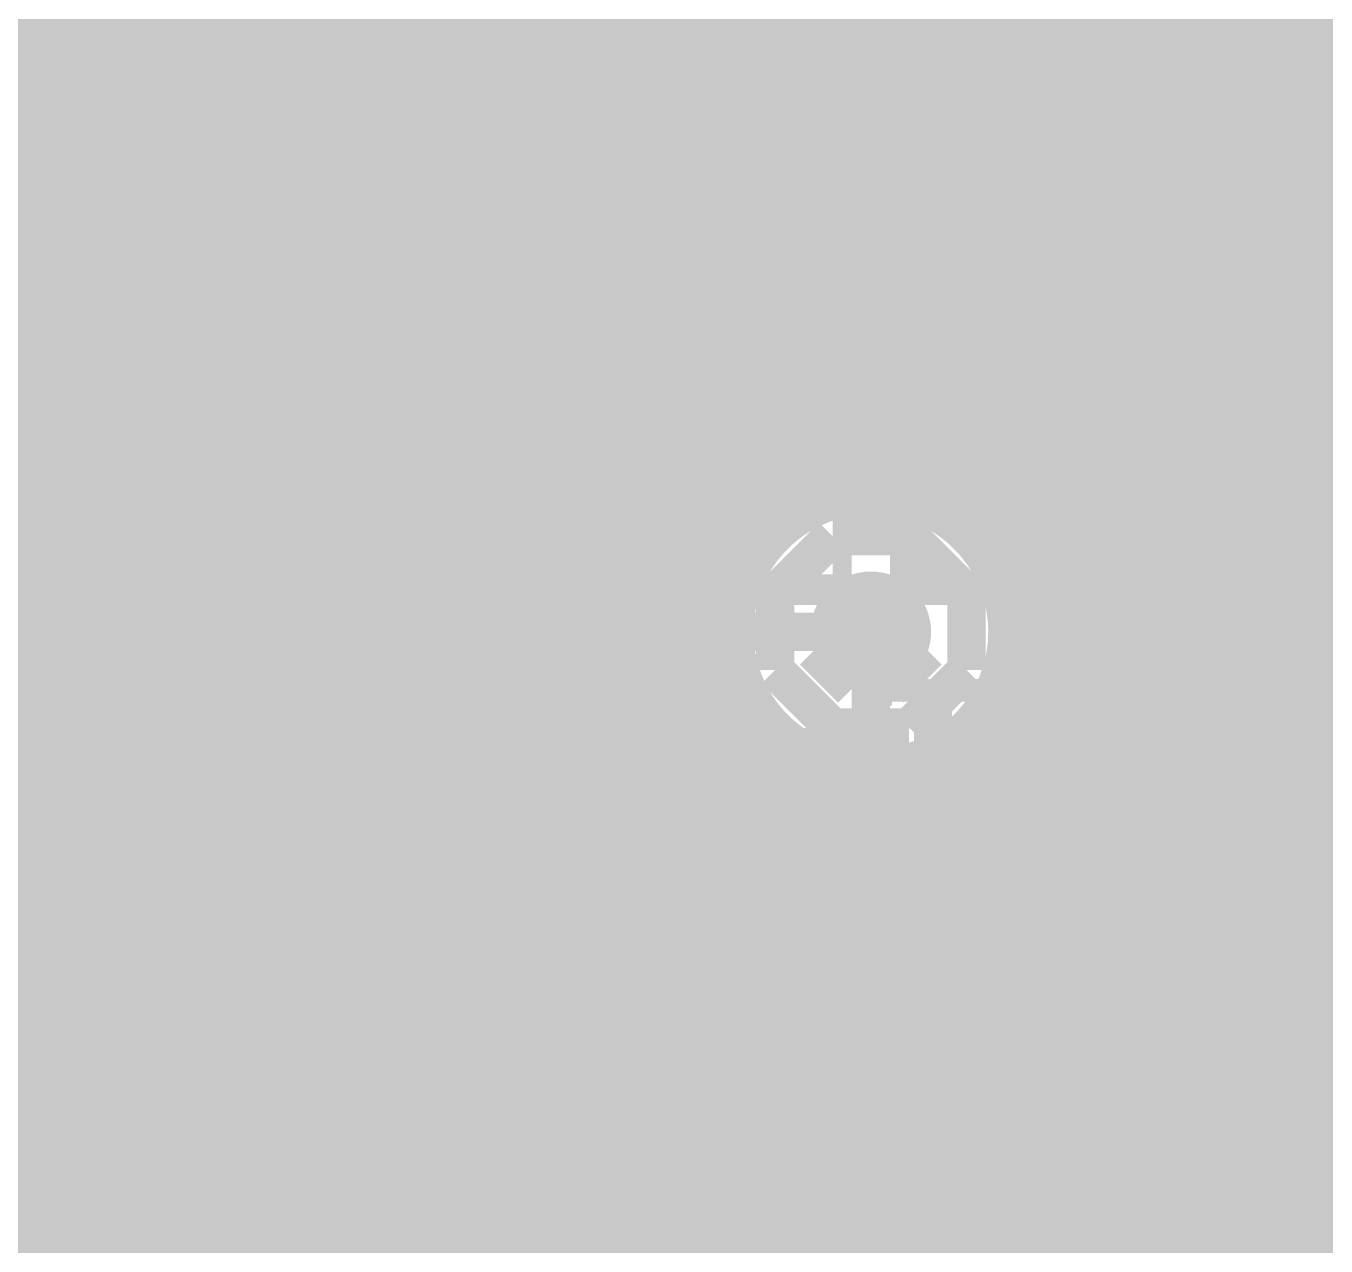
# Model space of a CAD drawing. Extents: x -5 to 157, y -120 to 103.
# Drawn here: x 12.68 to 21.31, y 20.94 to 29.04 of the extents above; entities that cross this region are included whole.
import ezdxf

# ---------------------------------------------------------------- set-up
doc = ezdxf.new("R2010")
doc.units = 0
doc.header["$MEASUREMENT"] = 0
doc.layers.get('0').update_dxf_attribs({"linetype": 'CONTINUOUS'})
for name, color, linetype in [('22-304-2_BOT', 7, 'CONTINUOUS'), ('22-304-2_DRD', 7, 'CONTINUOUS'), ('22-304-2_DRL', 2, 'CONTINUOUS'), ('22-304-2_IN1', 4, 'CONTINUOUS'), ('22-304-2_IN2', 3, 'CONTINUOUS'), ('22-304-2_SMB', 5, 'CONTINUOUS'), ('22-304-2_SMT', 10, 'CONTINUOUS'), ('22-304-2_SPB', 14, 'CONTINUOUS'), ('22-304-2_SSB', 12, 'CONTINUOUS'), ('22-304-2_TOP', 13, 'CONTINUOUS'), ('THRUHOLE_TAP', 7, 'CONTINUOUS')]:
    doc.layers.add(name, color=color, linetype=linetype)

# ---------------------------------------------------------------- blocks, each defined once
blk = doc.blocks.new('ROUND_39')
at = {"const_width": 0.40005}
blk.add_lwpolyline([(-0.200024, 0, 1), (0.200024, 0, 1)], format="xyb", close=True, dxfattribs=at)
blk = doc.blocks.new('RECTANGLE_45')
blk.add_solid([(0.51308, 0.63627), (0.51308, -0.63627), (-0.51308, 0.63627), (-0.51308, -0.63627)])
blk = doc.blocks.new('RECTANGLE_47')
blk.add_solid([(0.4064, 0.4826), (0.4064, -0.4826), (-0.4064, 0.4826), (-0.4064, -0.4826)])
blk = doc.blocks.new('RECTANGLE_51')
blk.add_solid([(0.635, 0.508), (0.635, -0.508), (-0.635, 0.508), (-0.635, -0.508)])
blk = doc.blocks.new('RECTANGLE_52')
blk.add_solid([(0.40005, 0.25019), (0.40005, -0.25019), (-0.40005, 0.25019), (-0.40005, -0.25019)])
blk = doc.blocks.new('ROUND_88')
at = {"const_width": 0.10033}
blk.add_lwpolyline([(-0.050164, 0, 1), (0.050164, 0, 1)], format="xyb", close=True, dxfattribs=at)
blk = doc.blocks.new('ROUND_42')
at = {"const_width": 0.40005}
blk.add_lwpolyline([(-0.200024, 0, 1), (0.200024, 0, 1)], format="xyb", close=True, dxfattribs=at)
blk = doc.blocks.new('ROUND_80')
at = {"const_width": 0.10033}
blk.add_lwpolyline([(-0.050164, 0, 1), (0.050164, 0, 1)], format="xyb", close=True, dxfattribs=at)

msp = doc.modelspace()

# ---------------------------------------------------------------- linework, layer by layer
at = {"layer": '22-304-2_BOT'}
for points, const_width in [([(14.5288, 26.035), (14.478, 26.0858), (14.478, 32.385), (2.54, 32.385)], 0.635), ([(15.3035, 31.5595), (15.3035, 27.0256)], 0.254), ([(15.3416, 31.5595), (15.3416, 27.0256)], 0.254), ([(15.5702, 31.5595), (15.5702, 27.0256)], 0.254), ([(15.7988, 31.5595), (15.7988, 27.0256)], 0.254), ([(16.0274, 31.5595), (16.0274, 27.0256)], 0.254), ([(16.256, 31.5595), (16.256, 27.0256)], 0.254), ([(16.4846, 31.5595), (16.4846, 27.0256)], 0.254), ([(16.7132, 31.5595), (16.7132, 27.0256)], 0.254), ([(16.9418, 31.5595), (16.9418, 26.67)], 0.254), ([(17.1704, 31.5595), (17.1704, 26.67)], 0.254), ([(19.685, 30.59176), (19.685, 27.305)], 0.254), ([(19.9136, 30.46476), (19.9136, 28.321)], 0.254), ([(20.1422, 30.4165), (20.1422, 28.321)], 0.254), ([(20.3708, 30.4165), (20.3708, 28.321)], 0.254), ([(20.5994, 30.4165), (20.5994, 28.321)], 0.254), ([(20.828, 30.4165), (20.828, 28.321)], 0.254), ([(21.0566, 30.4165), (21.0566, 28.321)], 0.254), ([(21.2852, 30.4165), (21.2852, 28.321)], 0.254), ([(18.542, 29.464), (18.542, 28.321)], 0.254), ([(18.542, 28.321), (18.542, 29.464)], 0.254), ([(17.399, 29.337), (17.399, 27.305)], 0.254), ([(18.542, 29.2735), (18.542, 28.321)], 0.381), ([(19.685, 29.337), (19.685, 28.321)], 0.254), ([(17.399, 28.956), (15.3035, 28.956)], 0.254), ([(32.131, 28.956), (19.685, 28.956)], 0.254), ([(17.399, 28.7274), (15.3035, 28.7274)], 0.254), ([(32.131, 28.7274), (19.685, 28.7274)], 0.254), ([(17.399, 28.4988), (15.3035, 28.4988)], 0.254), ([(32.131, 28.4988), (19.685, 28.4988)], 0.254), ([(17.4625, 28.321), (18.542, 28.321)], 0.381), ([(21.971, 28.321), (19.685, 28.321)], 0.254), ([(17.399, 28.2702), (15.3035, 28.2702)], 0.254), ([(17.399, 28.0416), (15.3035, 28.0416)], 0.254), ([(17.399, 27.813), (15.3035, 27.813)], 0.254), ([(17.399, 27.5844), (15.3035, 27.5844)], 0.254), ([(17.399, 27.3558), (15.3035, 27.3558)], 0.254), ([(19.685, 27.305), (17.399, 27.305)], 0.254), ([(17.399, 27.305), (17.399, 26.67)], 0.254), ([(19.685, 27.305), (19.685, 26.289)], 0.254), ([(20.05076, 24.13), (20.05076, 25.38476), (20.828, 26.162), (20.828, 27.305)], 0.254), ([(17.399, 27.1272), (15.3035, 27.1272)], 0.254), ([(15.4432, 27.0256), (15.3035, 27.0256)], 0.254), ([(16.8656, 27.0256), (15.4432, 27.0256)], 0.254), ([(16.8656, 27.0256), (16.8656, 26.67)], 0.254), ([(17.399, 26.8986), (16.8656, 26.8986)], 0.254), ([(17.399, 26.67), (16.8656, 26.67)], 0.254), ([(17.399, 26.67), (16.8656, 26.67)], 0.254), ([(17.399, 26.67), (16.8656, 26.67)], 0.254), ([(14.5288, 20.32), (12.954, 20.32), (11.938, 21.336), (11.938, 24.765), (13.335, 26.162), (14.4018, 26.162), (14.478, 26.0858), (14.5288, 26.035)], 0.635), ([(18.542, 26.289), (18.288, 26.035), (15.9512, 26.035)], 0.254), ([(18.542, 26.289), (18.542, 25.273), (18.288, 25.019)], 0.254), ([(18.542, 26.289), (18.542, 25.273), (18.288, 25.019)], 0.254), ([(20.05584, 26.289), (19.685, 25.91562)], 0.254), ([(20.05584, 26.289), (19.685, 26.289)], 0.254), ([(19.685, 26.289), (19.685, 25.91562)], 0.254), ([(19.97964, 26.2128), (19.685, 26.2128)], 0.254), ([(19.9136, 26.289), (19.9136, 26.14422)], 0.254), ([(18.415, 26.035), (18.288, 26.035), (15.9512, 26.035)], 0.254), ([(19.75104, 25.9842), (19.685, 25.9842)], 0.254), ([(30.95244, 25.9842), (21.4376, 25.9842)], 0.254), ([(21.27758, 25.71242), (20.68576, 25.1206)], 0.254), ([(21.2852, 25.72004), (21.2852, 24.765)], 0.254), ([(30.95244, 25.7556), (21.31568, 25.7556)], 0.254), ([(30.95244, 25.527), (21.08962, 25.527)], 0.254), ([(21.0566, 25.49144), (21.0566, 24.765)], 0.254), ([(20.828, 25.26284), (20.828, 24.88692)], 0.254), ([(30.95244, 25.2984), (20.86102, 25.2984)], 0.254), ([(20.68576, 25.1206), (20.68576, 24.88692)], 0.254), ([(23.1394, 25.0698), (20.68576, 25.0698)], 0.254), ([(13.20292, 24.86152), (12.7635, 24.4221)], 0.254), ([(13.20292, 24.86152), (13.20292, 22.98446)], 0.254), ([(20.95754, 24.88692), (20.68576, 24.88692)], 0.254), ([(20.95754, 24.88692), (20.95754, 24.765)], 0.254), ([(23.1394, 24.8412), (20.95754, 24.8412)], 0.254), ([(23.1394, 24.765), (20.95754, 24.765)], 0.254), ([(13.0556, 24.7142), (13.0556, 21.38426)], 0.254), ([(13.20292, 24.6126), (12.95146, 24.6126)], 0.254), ([(12.827, 24.4856), (12.827, 21.61286)], 0.254), ([(12.7635, 24.4221), (12.7635, 21.67636)], 0.254), ([(13.20292, 24.384), (12.7635, 24.384)], 0.254), ([(13.20292, 24.1554), (12.7635, 24.1554)], 0.254), ([(13.26642, 24.13), (14.224, 24.13)], 0.381), ([(13.081, 24.13), (14.224, 24.13)], 0.254), ([(13.081, 24.13), (14.224, 24.13)], 0.254), ([(16.256, 24.13), (15.9512, 23.8252), (15.9512, 22.225)], 0.254), ([(18.04924, 24.13), (16.256, 24.13)], 0.254), ([(18.04924, 24.13), (18.04924, 22.225)], 0.254), ([(24.0538, 24.13), (20.05076, 24.13)], 0.254), ([(13.20292, 23.9268), (12.7635, 23.9268)], 0.254), ([(13.20292, 23.6982), (12.7635, 23.6982)], 0.254), ([(13.20292, 23.4696), (12.7635, 23.4696)], 0.254), ([(13.20292, 23.241), (12.7635, 23.241)], 0.254), ([(13.20292, 23.0124), (12.7635, 23.0124)], 0.254), ([(13.6144, 22.98446), (13.20292, 22.98446)], 0.254), ([(13.2842, 22.98446), (13.2842, 21.15566)], 0.254), ([(13.5128, 22.98446), (13.5128, 21.1455)], 0.254), ([(13.6144, 22.98446), (13.6144, 21.3106)], 0.254), ([(13.6144, 22.7838), (12.7635, 22.7838)], 0.254), ([(13.6144, 22.5552), (12.7635, 22.5552)], 0.254), ([(13.6144, 22.3266), (12.7635, 22.3266)], 0.254), ([(13.6779, 22.225), (14.5288, 22.225)], 0.381), ([(13.081, 22.225), (14.5288, 22.225)], 0.254), ([(14.5288, 22.225), (13.081, 22.225)], 0.254), ([(18.04924, 22.225), (18.923, 22.225), (19.558, 21.59), (22.733, 21.59), (24.23922, 20.08378), (24.25446, 20.08378)], 0.254), ([(24.0538, 22.225), (20.05076, 22.225)], 0.254), ([(13.6144, 22.098), (12.7635, 22.098)], 0.254), ([(13.6144, 21.8694), (12.7635, 21.8694)], 0.254), ([(12.7635, 21.67636), (13.29436, 21.1455)], 0.254), ([(13.6144, 21.6408), (12.79906, 21.6408)], 0.254), ([(13.6144, 21.4122), (13.02766, 21.4122)], 0.254), ([(13.6144, 21.3106), (13.6144, 21.2344)], 0.254), ([(13.6144, 21.2344), (13.6144, 21.1455)], 0.254), ([(19.7612, 20.32), (19.7612, 20.3708), (18.923, 21.209), (16.637, 21.209), (15.9512, 20.5232), (15.9512, 20.32)], 0.254), ([(13.6144, 21.1836), (13.25626, 21.1836)], 0.254), ([(13.6144, 21.1455), (13.29436, 21.1455)], 0.254)]:
    msp.add_lwpolyline(points, dxfattribs=dict(at, const_width=const_width))
at = {"layer": '22-304-2_BOT', "const_width": 0.254}
msp.add_lwpolyline([(21.27758, 25.71242, 0.1989124), (21.4638, 26.162)], format="xyb", dxfattribs=at)
msp.add_lwpolyline([(21.27758, 25.71242, 0.1989124), (21.4638, 26.162)], format="xyb", dxfattribs=at)
at = {"layer": '22-304-2_DRD', "const_width": 0.254}
for points in [[(18.415, 29.083), (18.161, 29.337)], [(18.415, 29.083), (18.161, 29.337)], [(18.923, 29.337), (18.669, 29.083)], [(18.923, 29.337), (18.669, 29.083)], [(17.907, 29.21), (18.288, 28.829)], [(17.907, 29.21), (18.288, 28.829)], [(18.796, 28.829), (19.177, 29.21)], [(18.796, 28.829), (19.177, 29.21)], [(18.669, 29.083), (18.415, 29.083)], [(18.669, 29.083), (18.415, 29.083)], [(18.288, 28.829), (18.796, 28.829)], [(18.288, 28.829), (18.796, 28.829)], [(18.034, 25.654), (17.653, 25.273)], [(18.034, 25.654), (17.653, 25.273)], [(18.542, 25.654), (18.034, 25.654)], [(18.542, 25.654), (18.034, 25.654)], [(18.923, 25.273), (18.542, 25.654)], [(18.923, 25.273), (18.542, 25.654)], [(18.034, 25.4), (18.034, 25.273)], [(18.161, 25.4), (18.034, 25.4)], [(18.034, 25.4), (18.034, 25.273)], [(18.161, 25.4), (18.034, 25.4)], [(18.161, 25.273), (18.161, 25.4)], [(18.161, 25.273), (18.161, 25.4)], [(18.415, 25.4), (18.415, 25.273)], [(18.542, 25.4), (18.415, 25.4)], [(18.415, 25.4), (18.415, 25.273)], [(18.542, 25.4), (18.415, 25.4)], [(18.542, 25.273), (18.542, 25.4)], [(18.542, 25.273), (18.542, 25.4)], [(17.653, 25.273), (17.653, 24.765)], [(17.653, 25.273), (17.653, 24.765)], [(18.034, 25.273), (18.161, 25.273)], [(18.034, 25.273), (18.161, 25.273)], [(18.415, 25.273), (18.542, 25.273)], [(18.415, 25.273), (18.542, 25.273)], [(18.923, 24.765), (18.923, 25.273)], [(18.923, 24.765), (18.923, 25.273)], [(18.161, 24.638), (17.907, 24.892)], [(18.161, 24.638), (17.907, 24.892)], [(18.669, 24.892), (18.415, 24.638)], [(18.669, 24.892), (18.415, 24.638)], [(12.827, 24.765), (12.446, 24.384)], [(12.827, 24.765), (12.446, 24.384)], [(13.335, 24.765), (12.827, 24.765)], [(13.335, 24.765), (12.827, 24.765)], [(13.716, 24.384), (13.335, 24.765)], [(13.716, 24.384), (13.335, 24.765)], [(17.653, 24.765), (18.034, 24.384)], [(17.653, 24.765), (18.034, 24.384)], [(18.542, 24.384), (18.923, 24.765)], [(18.542, 24.384), (18.923, 24.765)], [(18.415, 24.638), (18.161, 24.638)], [(18.415, 24.638), (18.161, 24.638)], [(12.827, 24.511), (12.827, 24.384)], [(12.954, 24.511), (12.827, 24.511)], [(12.827, 24.511), (12.827, 24.384)], [(12.954, 24.511), (12.827, 24.511)], [(12.954, 24.384), (12.954, 24.511)], [(12.954, 24.384), (12.954, 24.511)], [(13.208, 24.511), (13.208, 24.384)], [(13.335, 24.511), (13.208, 24.511)], [(13.208, 24.511), (13.208, 24.384)], [(13.335, 24.511), (13.208, 24.511)], [(13.335, 24.384), (13.335, 24.511)], [(13.335, 24.384), (13.335, 24.511)], [(12.827, 24.384), (12.954, 24.384)], [(12.827, 24.384), (12.954, 24.384)], [(13.208, 24.384), (13.335, 24.384)], [(13.208, 24.384), (13.335, 24.384)], [(13.716, 23.876), (13.716, 24.384)], [(13.716, 23.876), (13.716, 24.384)], [(18.034, 24.384), (18.542, 24.384)], [(18.034, 24.384), (18.542, 24.384)], [(12.954, 23.749), (12.7, 24.003)], [(12.954, 23.749), (12.7, 24.003)], [(13.462, 24.003), (13.208, 23.749)], [(13.462, 24.003), (13.208, 23.749)], [(12.446, 23.876), (12.827, 23.495)], [(12.446, 23.876), (12.827, 23.495)], [(13.335, 23.495), (13.716, 23.876)], [(13.335, 23.495), (13.716, 23.876)], [(13.208, 23.749), (12.954, 23.749)], [(13.208, 23.749), (12.954, 23.749)], [(12.827, 23.495), (13.335, 23.495)], [(12.827, 23.495), (13.335, 23.495)], [(12.827, 22.86), (12.446, 22.479)], [(12.827, 22.86), (12.446, 22.479)], [(13.335, 22.86), (12.827, 22.86)], [(13.335, 22.86), (12.827, 22.86)], [(13.716, 22.479), (13.335, 22.86)], [(13.716, 22.479), (13.335, 22.86)], [(12.827, 22.606), (12.827, 22.479)], [(12.954, 22.606), (12.827, 22.606)], [(12.827, 22.606), (12.827, 22.479)], [(12.954, 22.606), (12.827, 22.606)], [(12.954, 22.479), (12.954, 22.606)], [(12.954, 22.479), (12.954, 22.606)], [(13.208, 22.606), (13.208, 22.479)], [(13.335, 22.606), (13.208, 22.606)], [(13.208, 22.606), (13.208, 22.479)], [(13.335, 22.606), (13.208, 22.606)], [(13.335, 22.479), (13.335, 22.606)], [(13.335, 22.479), (13.335, 22.606)], [(12.827, 22.479), (12.954, 22.479)], [(12.827, 22.479), (12.954, 22.479)], [(13.208, 22.479), (13.335, 22.479)], [(13.208, 22.479), (13.335, 22.479)], [(13.716, 21.971), (13.716, 22.479)], [(13.716, 21.971), (13.716, 22.479)], [(12.954, 21.844), (12.7, 22.098)], [(12.954, 21.844), (12.7, 22.098)], [(13.462, 22.098), (13.208, 21.844)], [(13.462, 22.098), (13.208, 21.844)], [(12.446, 21.971), (12.827, 21.59)], [(12.446, 21.971), (12.827, 21.59)], [(13.335, 21.59), (13.716, 21.971)], [(13.335, 21.59), (13.716, 21.971)], [(13.208, 21.844), (12.954, 21.844)], [(13.208, 21.844), (12.954, 21.844)], [(12.827, 21.59), (13.335, 21.59)], [(12.827, 21.59), (13.335, 21.59)]]:
    msp.add_lwpolyline(points, dxfattribs=at)
at = {"layer": '22-304-2_IN1', "const_width": 0.254}
for points in [[(12.7254, 60.198), (12.7254, 24.96566)], [(12.954, 60.198), (12.954, 25.02916)], [(15.0114, 60.198), (15.0114, 15.66926)], [(15.24, 60.198), (15.24, 15.5067)], [(15.4686, 60.198), (15.4686, 15.1384)], [(15.6972, 53.69814), (15.6972, 12.22756)], [(15.9258, 53.40604), (15.9258, 12.31392)], [(16.1544, 53.26634), (16.1544, 12.33678)], [(16.383, 53.20284), (16.383, 18.59788)], [(16.6116, 40.09136), (16.6116, 19.77898)], [(16.8402, 39.47668), (16.8402, 20.1041)], [(17.0688, 39.07282), (17.0688, 20.25396)], [(17.2974, 38.76294), (17.2974, 20.32508)], [(17.526, 38.51148), (17.526, 25.51176)], [(20.955, 37.62502), (20.955, 17.40916)], [(19.5834, 37.5158), (19.5834, 11.557)], [(20.4978, 37.52596), (20.4978, 17.35582)], [(20.7264, 37.5666), (20.7264, 17.4117)], [(19.812, 37.49548), (19.812, 11.557)], [(20.0406, 37.49294), (20.0406, 16.96212)], [(20.2692, 37.5031), (20.2692, 17.22374)], [(13.1826, 34.59988), (13.1826, 25.0317)], [(14.7828, 34.64814), (14.7828, 15.748)], [(13.4112, 34.33572), (13.4112, 24.97582)], [(14.5542, 34.35604), (14.5542, 15.76578)], [(13.6398, 34.20618), (13.6398, 24.84374)], [(13.8684, 34.1503), (13.8684, 24.58212)], [(14.097, 34.15284), (14.097, 18.59788)], [(14.3256, 34.21634), (14.3256, 15.7226)], [(21.1455, 32.00654), (21.1455, 28.829)], [(17.71904, 29.083), (3.84048, 29.083)], [(19.3548, 29.06014), (19.3548, 11.557)], [(21.1455, 29.083), (19.36496, 29.083)], [(17.7546, 29.01188), (17.7546, 25.75306)], [(17.8689, 28.8544), (3.67538, 28.8544)], [(21.1455, 28.8544), (19.2151, 28.8544)], [(17.9832, 28.74772), (17.9832, 25.87244)], [(19.1262, 28.76804), (19.1262, 25.36698)], [(18.19402, 28.6258), (3.42646, 28.6258)], [(21.1709, 28.6258), (18.88998, 28.6258)], [(18.8976, 28.62834), (18.8976, 25.6921)], [(18.2118, 28.61818), (18.2118, 25.92324)], [(18.4404, 28.5623), (18.4404, 25.91308)], [(18.669, 28.56484), (18.669, 25.84196)], [(21.1836, 28.58008), (21.1836, 19.88312)], [(21.26742, 28.3972), (3.57886, 28.3972)], [(21.39442, 28.23718), (24.30018, 25.33142)], [(21.39442, 28.23718), (24.30018, 25.33142)], [(21.4122, 28.2194), (21.4122, 20.14474)], [(21.463, 28.1686), (3.77444, 28.1686)], [(21.6916, 27.94), (3.90652, 27.94)], [(21.9202, 27.7114), (3.99288, 27.7114)], [(22.1488, 27.4828), (4.03606, 27.4828)], [(22.3774, 27.2542), (6.91388, 27.2542)], [(22.606, 27.0256), (7.11708, 27.0256)], [(22.8346, 26.797), (7.22122, 26.797)], [(23.0632, 26.5684), (7.25678, 26.5684)], [(23.2918, 26.3398), (7.23392, 26.3398)], [(23.5204, 26.1112), (7.14756, 26.1112)], [(18.0086, 25.8826), (6.9723, 25.8826)], [(23.749, 25.8826), (18.5674, 25.8826)], [(17.6403, 25.654), (6.53288, 25.654)], [(23.9776, 25.654), (18.9357, 25.654)], [(17.4752, 25.4254), (-4.191, 25.4254)], [(24.2062, 25.4254), (19.09826, 25.4254)], [(17.39646, 25.1968), (-2.07264, 25.1968)], [(24.4729, 25.1968), (19.177, 25.1968)], [(12.73302, 24.9682), (6.78688, 24.9682)], [(17.38122, 24.9682), (13.42898, 24.9682)], [(25.7175, 24.9682), (19.19478, 24.9682)], [(17.4244, 24.7396), (13.7541, 24.7396)], [(25.7175, 24.7396), (19.1516, 24.7396)], [(19.1262, 24.67102), (19.1262, 15.20698)], [(17.53616, 24.511), (13.90396, 24.511)], [(17.526, 24.52624), (17.526, 20.33524)], [(25.7175, 24.511), (19.03984, 24.511)], [(18.8976, 24.3459), (18.8976, 15.5321)], [(17.75714, 24.2824), (13.97508, 24.2824)], [(17.7546, 24.28494), (17.7546, 20.28444)], [(25.64892, 24.2824), (18.81886, 24.2824)], [(17.9832, 24.16302), (17.9832, 20.16506)], [(18.669, 24.19604), (18.669, 15.68196)], [(25.63876, 24.0538), (13.98524, 24.0538)], [(18.2118, 24.11476), (18.2118, 19.92376)], [(18.4404, 24.12492), (18.4404, 15.75308)], [(25.68702, 23.8252), (13.93444, 23.8252)], [(13.8684, 23.67788), (13.8684, 22.67712)], [(25.80894, 23.5966), (13.81506, 23.5966)], [(12.58824, 23.368), (10.98296, 23.368)], [(26.05024, 23.368), (13.57376, 23.368)], [(13.6398, 23.41372), (13.6398, 22.93874)], [(12.7254, 23.29434), (12.7254, 23.06066)], [(13.4112, 23.28418), (13.4112, 23.07082)], [(12.954, 23.23084), (12.954, 23.12416)], [(13.1826, 23.2283), (13.1826, 23.1267)], [(38.9255, 23.1394), (11.05408, 23.1394)], [(31.79064, 22.9108), (13.67536, 22.9108)], [(31.60014, 22.6822), (13.86586, 22.6822)], [(31.50616, 22.4536), (13.95984, 22.4536)], [(31.47822, 22.225), (13.98778, 22.225)], [(31.50616, 21.9964), (13.95984, 21.9964)], [(29.94914, 21.7678), (13.86586, 21.7678)], [(13.8684, 21.77288), (13.8684, 19.0373)], [(13.6398, 21.50872), (13.6398, 19.21256)], [(29.65958, 21.5392), (13.67536, 21.5392)], [(12.7254, 21.38934), (12.7254, 19.18208)], [(13.4112, 21.37918), (13.4112, 19.29892)], [(22.3266, 21.3106), (11.2014, 21.3106)], [(12.954, 21.32584), (12.954, 19.28622)], [(13.1826, 21.3233), (13.1826, 19.32178)], [(21.9583, 21.082), (11.5697, 21.082)], [(21.7932, 20.8534), (11.73226, 20.8534)]]:
    msp.add_lwpolyline(points, dxfattribs=at)
for points in [[(17.63522, 29.464, 0.4142136), (18.542, 28.55722)], [(17.63522, 29.464, 0.4142136), (18.542, 28.55722)], [(18.542, 28.55722, 0.4142136), (19.44878, 29.464)], [(18.542, 28.55722, 0.4142136), (19.44878, 29.464)], [(21.1455, 28.829, 0.1989124), (21.38728, 28.24528)], [(18.288, 25.92578, 0.4142136), (17.38122, 25.019)], [(19.19478, 25.019, 0.4142136), (18.288, 25.92578)], [(13.081, 25.03678, 0.4142136), (12.17422, 24.13)], [(13.98778, 24.13, 0.4142136), (13.081, 25.03678)], [(17.38122, 25.019, 0.4142136), (18.288, 24.11222)], [(18.288, 24.11222, 0.4142136), (19.19478, 25.019)], [(12.17422, 24.13, 0.4142136), (13.081, 23.22322)], [(13.081, 23.22322, 0.4142136), (13.98778, 24.13)], [(13.081, 23.13178, 0.4142136), (12.17422, 22.225)], [(13.081, 23.13178, 0.4142136), (12.17422, 22.225)], [(13.98778, 22.225, 0.4142136), (13.081, 23.13178)], [(13.98778, 22.225, 0.4142136), (13.081, 23.13178)], [(12.17422, 22.225, 0.4142136), (13.081, 21.31822)], [(12.17422, 22.225, 0.4142136), (13.081, 21.31822)], [(13.081, 21.31822, 0.4142136), (13.98778, 22.225)], [(13.081, 21.31822, 0.4142136), (13.98778, 22.225)]]:
    msp.add_lwpolyline(points, format="xyb", dxfattribs=at)
at = {"layer": '22-304-2_IN2', "const_width": 0.254}
for points in [[(20.8915, 34.34842), (15.50416, 28.95854)], [(20.828, 34.28238), (20.828, 17.53616)], [(20.5994, 34.05378), (20.5994, 17.51076)], [(20.3708, 33.82518), (20.3708, 17.42948)], [(20.1422, 33.59658), (20.1422, 17.272)], [(19.9136, 33.36798), (19.9136, 16.97482)], [(19.685, 33.13938), (19.685, 10.71118)], [(19.4564, 32.91078), (19.4564, 10.45972)], [(19.2278, 32.68218), (19.2278, 25.43048)], [(18.9992, 32.45358), (18.9992, 25.75814)], [(18.7706, 32.22498), (18.7706, 25.92324)], [(18.542, 31.99638), (18.542, 26.01214)], [(21.0566, 31.91764), (21.0566, 19.89582)], [(18.3134, 31.76778), (18.3134, 26.04516)], [(21.2852, 31.62046), (21.2852, 20.193)], [(18.0848, 31.53918), (18.0848, 26.02484)], [(17.8562, 31.31058), (17.8562, 25.94864)], [(17.6276, 31.08198), (17.6276, 25.80386)], [(17.399, 30.85338), (17.399, 25.53208)], [(17.1704, 30.62478), (17.1704, -21.09978)], [(16.9418, 30.39618), (16.9418, 12.05484)], [(16.7132, 30.16758), (16.7132, 12.27328)], [(16.4846, 29.93898), (16.4846, 12.39266)], [(16.256, 29.71038), (16.256, 12.44854)], [(16.0274, 29.48178), (16.0274, 12.45108)], [(15.7988, 29.25318), (15.7988, 12.40028)], [(15.5702, 29.02458), (15.5702, 12.29106)], [(43.30446, 28.956), (15.49908, 28.956)], [(15.3416, 28.82138), (15.3416, 12.08786)], [(43.48226, 28.7274), (15.1892, 28.7274)], [(15.113, 28.6893), (15.113, 11.57478)], [(14.605, 28.58262), (6.34238, 28.58262)], [(12.5984, 28.58262), (12.5984, 19.2405)], [(12.827, 28.58262), (12.827, 19.3675)], [(13.0556, 28.58262), (13.0556, 19.42846)], [(13.2842, 28.58262), (13.2842, 19.43862)], [(13.5128, 28.58262), (13.5128, 19.39544)], [(13.7414, 28.58262), (13.7414, 19.2913)], [(13.97, 28.58262), (13.97, 19.1008)], [(14.1986, 28.58262), (14.1986, 18.6817)], [(14.4272, 28.58262), (14.4272, 3.58648)], [(14.6558, 28.58516), (14.6558, 3.91414)], [(14.8844, 28.61564), (14.8844, 4.07924)], [(43.84802, 28.4988), (6.34238, 28.4988)], [(45.7962, 28.2702), (6.34238, 28.2702)], [(45.5676, 28.0416), (6.34238, 28.0416)], [(42.14622, 27.813), (6.34238, 27.813)], [(41.63314, 27.5844), (6.34238, 27.5844)], [(41.42994, 27.3558), (6.97484, 27.3558)], [(41.31818, 27.1272), (7.19328, 27.1272)], [(41.26992, 26.8986), (7.31266, 26.8986)], [(41.27246, 26.67), (7.36854, 26.67)], [(41.32834, 26.4414), (7.37108, 26.4414)], [(41.44772, 26.2128), (7.32028, 26.2128)], [(17.94002, 25.9842), (7.21106, 25.9842)], [(41.66362, 25.9842), (18.63598, 25.9842)], [(17.57426, 25.7556), (7.00786, 25.7556)], [(43.815, 25.7556), (19.00174, 25.7556)], [(17.39646, 25.527), (6.49478, 25.527)], [(43.815, 25.527), (19.17954, 25.527)], [(17.29994, 25.2984), (5.49148, 25.2984)], [(43.815, 25.2984), (19.27606, 25.2984)], [(17.26184, 25.0698), (6.84784, 25.0698)], [(26.13152, 25.0698), (19.31162, 25.0698)], [(17.27708, 24.8412), (7.06628, 24.8412)], [(25.80386, 24.8412), (19.29892, 24.8412)], [(17.34566, 24.6126), (7.18566, 24.6126)], [(19.2278, 24.60752), (19.2278, -13.05052)], [(25.63622, 24.6126), (19.23034, 24.6126)], [(17.399, 24.50592), (17.399, -21.32838)], [(17.48028, 24.384), (7.24154, 24.384)], [(25.54732, 24.384), (19.09318, 24.384)], [(17.6276, 24.23414), (17.6276, -21.55698)], [(18.9992, 24.27986), (18.9992, -13.20546)], [(17.73428, 24.1554), (7.24408, 24.1554)], [(25.51684, 24.1554), (18.84172, 24.1554)], [(17.8562, 24.08682), (17.8562, -21.78558)], [(18.7706, 24.11222), (18.7706, -13.50264)], [(18.0848, 24.01316), (18.0848, -22.01418)], [(18.3134, 23.99284), (18.3134, -22.24278)], [(18.542, 24.02332), (18.542, -22.47138)], [(25.53716, 23.9268), (10.57148, 23.9268)], [(25.61082, 23.6982), (10.89914, 23.6982)], [(25.75814, 23.4696), (11.06424, 23.4696)], [(26.02992, 23.241), (11.15314, 23.241)], [(31.72714, 23.0124), (11.18616, 23.0124)], [(31.52394, 22.7838), (11.16584, 22.7838)], [(31.41218, 22.5552), (11.08964, 22.5552)], [(31.36392, 22.3266), (10.94486, 22.3266)], [(31.36646, 22.098), (10.67308, 22.098)], [(31.42234, 21.8694), (2.06248, 21.8694)], [(31.54172, 21.6408), (1.83388, 21.6408)], [(22.25802, 21.4122), (11.26998, 21.4122)], [(21.89226, 21.1836), (11.63574, 21.1836)], [(21.71446, 20.955), (11.81354, 20.955)]]:
    msp.add_lwpolyline(points, dxfattribs=at)
for points in [[(14.605, 28.58262, 0.1989121), (15.49764, 28.95236)], [(14.605, 28.58262, 0.1989121), (15.49764, 28.95236)], [(18.288, 26.04516, 0.4142136), (17.26184, 25.019)], [(19.31416, 25.019, 0.4142136), (18.288, 26.04516)], [(17.26184, 25.019, 0.4142136), (18.288, 23.99284)], [(18.288, 23.99284, 0.4142136), (19.31416, 25.019)]]:
    msp.add_lwpolyline(points, format="xyb", dxfattribs=at)
at = {"layer": '22-304-2_SMT', "const_width": 0.254}
for points in [[(22.733, 28.448), (19.304, 28.448), (19.304, 21.59)], [(19.4056, 28.448), (19.4056, 21.59)], [(19.6342, 28.448), (19.6342, 21.59)], [(19.8628, 28.448), (19.8628, 21.59)], [(20.0914, 28.448), (20.0914, 21.59)], [(20.32, 28.448), (20.32, 21.59)], [(20.5486, 28.448), (20.5486, 21.59)], [(20.7772, 28.448), (20.7772, 21.59)], [(21.0058, 28.448), (21.0058, 21.59)], [(21.2344, 28.448), (21.2344, 21.59)], [(22.9362, 28.2448), (19.304, 28.2448)], [(23.1648, 28.0162), (19.304, 28.0162)], [(23.3934, 27.7876), (19.304, 27.7876)], [(23.622, 27.559), (19.304, 27.559)], [(23.8506, 27.3304), (19.304, 27.3304)], [(24.0792, 27.1018), (19.304, 27.1018)], [(24.3078, 26.8732), (19.304, 26.8732)], [(24.5364, 26.6446), (19.304, 26.6446)], [(24.765, 26.416), (19.304, 26.416)], [(24.9936, 26.1874), (19.304, 26.1874)], [(25.019, 25.9588), (19.304, 25.9588)], [(25.019, 25.7302), (19.304, 25.7302)], [(25.019, 25.5016), (19.304, 25.5016)], [(25.019, 25.273), (19.304, 25.273)], [(25.019, 25.0444), (19.304, 25.0444)], [(25.019, 24.8158), (19.304, 24.8158)], [(25.019, 24.5872), (19.304, 24.5872)], [(25.019, 24.3586), (19.304, 24.3586)], [(25.019, 24.13), (19.304, 24.13)], [(25.019, 23.9014), (19.304, 23.9014)], [(25.019, 23.6728), (19.304, 23.6728)], [(25.019, 23.4442), (19.304, 23.4442)], [(25.019, 23.2156), (19.304, 23.2156)], [(25.019, 22.987), (19.304, 22.987)], [(25.019, 22.7584), (19.304, 22.7584)], [(30.988, 22.5298), (19.304, 22.5298)], [(30.988, 22.3012), (19.304, 22.3012)], [(30.988, 22.0726), (19.304, 22.0726)], [(30.988, 21.844), (19.304, 21.844)], [(30.988, 21.6154), (19.304, 21.6154)], [(23.876, 21.59), (19.304, 21.59)]]:
    msp.add_lwpolyline(points, dxfattribs=at)
at = {"layer": '22-304-2_SSB', "const_width": 0.1524}
for points in [[(17.399, 25.273), (17.399, 29.337), (21.971, 29.337), (21.971, 27.559), (21.717, 27.305), (21.971, 27.051), (21.971, 25.273), (17.399, 25.273)], [(14.60246, 27.74442), (14.24686, 27.74442), (14.1859, 27.57424), (14.1859, 27.40406), (14.24686, 27.23642), (14.60246, 27.23642), (14.66088, 27.40406), (14.66088, 27.57424), (14.42466, 28.25242)], [(15.49908, 27.40406), (15.44066, 27.23642), (15.08506, 27.23642), (15.0241, 27.40406), (15.0241, 27.74442), (15.14348, 27.91206), (15.49908, 27.91206), (15.49908, 28.25242), (15.0241, 28.25242)], [(16.33728, 27.74442), (15.98168, 27.74442), (15.8623, 27.91206), (15.8623, 28.08224), (15.98168, 28.25242), (16.33728, 28.25242), (16.33728, 27.23642)], [(16.0401, 27.74442), (15.8623, 27.23642)], [(13.7795, 26.8605), (16.7005, 26.8605), (16.7005, 25.2222), (13.7795, 25.2222), (13.7795, 26.8605)], [(13.462, 25.019), (17.018, 25.019), (17.018, 23.241), (13.462, 23.241), (13.462, 25.019)], [(12.7, 23.80234), (12.76096, 23.63216), (13.11656, 23.63216), (13.17498, 23.80234), (13.17498, 24.48052), (13.11656, 24.64816), (12.76096, 24.64816), (12.7, 24.48052)], [(18.3515, 24.52878), (18.3515, 24.63038), (19.7485, 24.63038), (19.7485, 24.52878)], [(18.65122, 23.62962), (18.75028, 23.62962), (18.75028, 24.63038), (18.65122, 24.63038), (18.65122, 23.62962)], [(21.0566, 24.58974), (21.4122, 24.58974), (21.53158, 24.25192), (21.53158, 23.91156), (21.4122, 23.57374), (21.0566, 23.57374)], [(21.11502, 24.58974), (21.11502, 23.57374)], [(19.7485, 23.73122), (19.7485, 23.62962), (18.3515, 23.62962), (18.3515, 23.73122)], [(16.7005, 21.3995), (13.7795, 21.3995), (13.7795, 23.0378), (16.7005, 23.0378), (16.7005, 21.3995)], [(20.9296, 22.81174), (21.2852, 22.81174), (21.40458, 22.47392), (21.40458, 22.13356), (21.2852, 21.79574), (20.9296, 21.79574)], [(20.98802, 22.81174), (20.98802, 21.79574)], [(13.38834, 22.2504), (13.03274, 22.2504), (12.91336, 22.42058), (12.91336, 22.59076), (13.03274, 22.7584), (13.38834, 22.7584), (13.38834, 21.7424)], [(18.3515, 22.62378), (18.3515, 22.72538), (19.7485, 22.72538), (19.7485, 22.62378)], [(18.65122, 21.72462), (18.75028, 21.72462), (18.75028, 22.72538), (18.65122, 22.72538), (18.65122, 21.72462)], [(13.09116, 22.2504), (12.91336, 21.7424)], [(19.7485, 21.82622), (19.7485, 21.72462), (18.3515, 21.72462), (18.3515, 21.82622)], [(13.7795, 21.1455), (16.7005, 21.1455), (16.7005, 19.5072), (13.7795, 19.5072), (13.7795, 21.1455)], [(20.5105, 19.4945), (17.5895, 19.4945), (17.5895, 21.1328), (20.5105, 21.1328), (20.5105, 19.4945)], [(13.41628, 20.37842), (13.06068, 20.37842), (12.9413, 20.54606), (12.9413, 20.71624), (13.06068, 20.88642), (13.41628, 20.88642), (13.41628, 19.87042)]]:
    msp.add_lwpolyline(points, dxfattribs=at)
at = {"layer": '22-304-2_TOP'}
for points, const_width in [([(1.27, 14.73962), (1.27, 16.891), (18.288, 33.909), (25.4, 33.909), (28.829, 30.48), (41.656, 30.48), (42.799, 31.623), (88.392, 31.623), (92.202, 27.813), (92.202, 15.621), (95.758, 12.065), (103.759, 12.065), (105.283, 10.541), (130.73126, 10.541), (133.53034, 13.34008)], 0.762), ([(18.6563, 33.02), (2.159, 16.5227)], 0.254), ([(18.7706, 33.02), (18.7706, 25.78608)], 0.254), ([(18.9992, 33.02), (18.9992, 25.58288)], 0.254), ([(19.2278, 33.02), (19.2278, 21.082)], 0.254), ([(19.4564, 33.02), (19.4564, 21.082)], 0.254), ([(19.685, 33.02), (19.685, 21.082)], 0.254), ([(19.9136, 33.02), (19.9136, 21.082)], 0.254), ([(20.1422, 33.02), (20.1422, 21.082)], 0.254), ([(20.3708, 33.02), (20.3708, 21.082)], 0.254), ([(20.5994, 33.02), (20.5994, 21.082)], 0.254), ([(20.828, 33.02), (20.828, 21.082)], 0.254), ([(21.0566, 33.02), (21.0566, 21.082)], 0.254), ([(18.542, 32.9057), (18.542, 25.89022)], 0.254), ([(18.3134, 32.6771), (18.3134, 25.92578)], 0.254), ([(18.0848, 32.4485), (18.0848, 25.90292)], 0.254), ([(17.8562, 32.2199), (17.8562, 25.81656)], 0.254), ([(17.6276, 31.9913), (17.6276, 25.654)], 0.254), ([(17.399, 31.7627), (17.399, 25.654)], 0.254), ([(21.2852, 31.79064), (21.2852, 21.082)], 0.254), ([(17.1704, 31.5341), (17.1704, 25.654)], 0.254), ([(16.9418, 31.3055), (16.9418, 25.654)], 0.254), ([(16.7132, 31.0769), (16.7132, 25.654)], 0.254), ([(16.4846, 30.8483), (16.4846, 25.654)], 0.254), ([(16.256, 30.6197), (16.256, 25.654)], 0.254), ([(16.0274, 30.3911), (16.0274, 25.654)], 0.254), ([(15.7988, 30.1625), (15.7988, 25.654)], 0.254), ([(15.5702, 29.9339), (15.5702, 25.654)], 0.254), ([(15.3416, 29.7053), (15.3416, 25.654)], 0.254), ([(15.113, 29.4767), (15.113, 25.654)], 0.254), ([(14.8844, 29.2481), (14.8844, 25.654)], 0.254), ([(14.6558, 29.0195), (14.6558, 25.654)], 0.254), ([(23.3426, 28.956), (14.5923, 28.956)], 0.254), ([(23.5712, 28.7274), (14.3637, 28.7274)], 0.254), ([(14.4272, 28.7909), (14.4272, 25.654)], 0.254), ([(14.1986, 28.5623), (14.1986, 25.654)], 0.254), ([(23.7998, 28.4988), (14.1351, 28.4988)], 0.254), ([(13.97, 28.3337), (13.97, 25.654)], 0.254), ([(24.0284, 28.2702), (13.9065, 28.2702)], 0.254), ([(13.7414, 28.1051), (13.7414, 25.654)], 0.254), ([(24.257, 28.0416), (13.6779, 28.0416)], 0.254), ([(13.5128, 27.8765), (13.5128, 25.654)], 0.254), ([(24.4856, 27.813), (13.4493, 27.813)], 0.254), ([(13.2842, 27.6479), (13.2842, 25.654)], 0.254), ([(24.7142, 27.5844), (13.2207, 27.5844)], 0.254), ([(13.0556, 27.4193), (13.0556, 25.654)], 0.254), ([(24.9428, 27.3558), (12.9921, 27.3558)], 0.254), ([(12.827, 27.1907), (12.827, 25.654)], 0.254), ([(25.1714, 27.1272), (12.7635, 27.1272)], 0.254), ([(25.4, 26.8986), (12.5349, 26.8986)], 0.254), ([(12.5984, 26.9621), (12.5984, 25.654)], 0.254), ([(25.6286, 26.67), (12.3063, 26.67)], 0.254), ([(25.91562, 26.4414), (12.0777, 26.4414)], 0.254), ([(34.0868, 26.2128), (11.8491, 26.2128)], 0.254), ([(34.3154, 25.9842), (11.6205, 25.9842)], 0.254), ([(17.75714, 25.7556), (11.3919, 25.7556)], 0.254), ([(34.544, 25.7556), (18.81886, 25.7556)], 0.254), ([(17.6403, 25.654), (12.192, 25.654)], 0.254), ([(34.7726, 25.527), (19.03984, 25.527)], 0.254), ([(35.0012, 25.2984), (19.1516, 25.2984)], 0.254), ([(18.288, 25.019), (12.192, 25.019), (10.16, 22.987)], 0.254), ([(35.2298, 25.0698), (19.19478, 25.0698)], 0.254), ([(25.97912, 24.8412), (19.177, 24.8412)], 0.254), ([(25.77338, 24.6126), (19.09826, 24.6126)], 0.254), ([(18.9992, 24.45512), (18.9992, 21.082)], 0.254), ([(17.6403, 24.384), (12.45362, 24.384)], 0.254), ([(17.6403, 24.384), (12.45362, 24.384)], 0.254), ([(12.5984, 24.384), (12.5984, 21.082)], 0.254), ([(12.827, 24.384), (12.827, 21.082)], 0.254), ([(13.0556, 24.384), (13.0556, 21.082)], 0.254), ([(13.2842, 24.384), (13.2842, 21.082)], 0.254), ([(13.5128, 24.384), (13.5128, 21.082)], 0.254), ([(13.7414, 24.384), (13.7414, 21.082)], 0.254), ([(13.97, 24.384), (13.97, 21.082)], 0.254), ([(14.1986, 24.384), (14.1986, 21.082)], 0.254), ([(14.4272, 24.384), (14.4272, 21.082)], 0.254), ([(14.6558, 24.384), (14.6558, 21.082)], 0.254), ([(14.8844, 24.384), (14.8844, 21.082)], 0.254), ([(15.113, 24.384), (15.113, 21.082)], 0.254), ([(15.3416, 24.384), (15.3416, 21.082)], 0.254), ([(15.5702, 24.384), (15.5702, 21.082)], 0.254), ([(15.7988, 24.384), (15.7988, 21.082)], 0.254), ([(16.0274, 24.384), (16.0274, 21.082)], 0.254), ([(16.256, 24.384), (16.256, 21.082)], 0.254), ([(16.4846, 24.384), (16.4846, 21.082)], 0.254), ([(16.7132, 24.384), (16.7132, 21.082)], 0.254), ([(16.9418, 24.384), (16.9418, 21.082)], 0.254), ([(17.1704, 24.384), (17.1704, 21.082)], 0.254), ([(17.399, 24.384), (17.399, 21.082)], 0.254), ([(17.6276, 24.384), (17.6276, 21.082)], 0.254), ([(25.67178, 24.384), (18.9357, 24.384)], 0.254), ([(17.8562, 24.22144), (17.8562, 21.082)], 0.254), ([(18.7706, 24.24938), (18.7706, 21.082)], 0.254), ([(18.0086, 24.1554), (12.22502, 24.1554)], 0.254), ([(18.0848, 24.13508), (18.0848, 21.082)], 0.254), ([(18.542, 24.14778), (18.542, 21.082)], 0.254), ([(25.63622, 24.1554), (18.5674, 24.1554)], 0.254), ([(18.3134, 24.11222), (18.3134, 21.082)], 0.254), ([(25.65908, 23.9268), (11.99642, 23.9268)], 0.254), ([(25.74544, 23.6982), (11.76782, 23.6982)], 0.254), ([(25.9207, 23.4696), (11.53922, 23.4696)], 0.254), ([(26.36012, 23.241), (11.31062, 23.241)], 0.254), ([(31.93288, 23.0124), (11.08202, 23.0124)], 0.254), ([(31.66872, 22.7838), (11.04392, 22.7838)], 0.254), ([(31.53918, 22.5552), (10.95756, 22.5552)], 0.254), ([(31.4833, 22.3266), (10.7823, 22.3266)], 0.254), ([(31.48584, 22.098), (10.34288, 22.098)], 0.254), ([(31.54934, 21.8694), (7.5057, 21.8694)], 0.254), ([(31.5595, 21.6408), (7.2771, 21.6408)], 0.254), ([(31.5595, 21.4122), (7.0485, 21.4122)], 0.254), ([(22.07514, 21.1836), (11.45286, 21.1836)], 0.254), ([(21.9583, 21.082), (11.5697, 21.082)], 0.254)]:
    msp.add_lwpolyline(points, dxfattribs=dict(at, const_width=const_width))
at = {"layer": '22-304-2_TOP', "const_width": 0.254}
for points in [[(18.288, 25.92578, 0.2014871), (17.64049, 25.65381)], [(19.19478, 25.019, 0.4142136), (18.288, 25.92578)], [(18.288, 24.11222, 0.4142136), (19.19478, 25.019)], [(17.6403, 24.384, 0.2014867), (18.288, 24.11195)]]:
    msp.add_lwpolyline(points, format="xyb", dxfattribs=at)

# ---------------------------------------------------------------- block references
at = {"layer": '22-304-2_BOT'}
for name, p in [('RECTANGLE_51', (18.542, 28.321)), ('RECTANGLE_51', (20.828, 27.305)), ('RECTANGLE_51', (18.542, 26.289)), ('RECTANGLE_47', (14.5288, 26.035)), ('RECTANGLE_47', (15.9512, 26.035)), ('ROUND_39', (18.288, 25.019)), ('RECTANGLE_45', (14.224, 24.13)), ('RECTANGLE_45', (16.256, 24.13)), ('ROUND_39', (13.081, 24.13)), ('RECTANGLE_52', (18.04924, 24.13)), ('RECTANGLE_52', (20.05076, 24.13)), ('RECTANGLE_47', (14.5288, 22.225)), ('RECTANGLE_47', (15.9512, 22.225)), ('ROUND_39', (13.081, 22.225)), ('RECTANGLE_52', (18.04924, 22.225)), ('RECTANGLE_52', (20.05076, 22.225))]:
    msp.add_blockref(name, p, dxfattribs=at)
at = {"layer": '22-304-2_DRL'}
for p in [(18.288, 25.019), (13.081, 24.13), (13.081, 22.225)]:
    msp.add_blockref('ROUND_88', p, dxfattribs=at)
at = {"layer": '22-304-2_IN1'}
for p in [(18.288, 25.019), (13.081, 24.13), (13.081, 22.225)]:
    msp.add_blockref('ROUND_42', p, dxfattribs=at)
at = {"layer": '22-304-2_IN2'}
for p in [(18.288, 25.019), (13.081, 24.13), (13.081, 22.225)]:
    msp.add_blockref('ROUND_42', p, dxfattribs=at)
at = {"layer": '22-304-2_SMB'}
for name, p in [('RECTANGLE_51', (18.542, 28.321)), ('RECTANGLE_51', (20.828, 27.305)), ('RECTANGLE_51', (18.542, 26.289)), ('RECTANGLE_47', (14.5288, 26.035)), ('RECTANGLE_47', (15.9512, 26.035)), ('RECTANGLE_45', (14.224, 24.13)), ('RECTANGLE_45', (16.256, 24.13)), ('RECTANGLE_52', (18.04924, 24.13)), ('RECTANGLE_52', (20.05076, 24.13)), ('RECTANGLE_47', (14.5288, 22.225)), ('RECTANGLE_47', (15.9512, 22.225)), ('RECTANGLE_52', (18.04924, 22.225)), ('RECTANGLE_52', (20.05076, 22.225))]:
    msp.add_blockref(name, p, dxfattribs=at)
at = {"layer": '22-304-2_SPB'}
for name, p in [('RECTANGLE_51', (18.542, 28.321)), ('RECTANGLE_51', (20.828, 27.305)), ('RECTANGLE_51', (18.542, 26.289)), ('RECTANGLE_47', (14.5288, 26.035)), ('RECTANGLE_47', (15.9512, 26.035)), ('RECTANGLE_45', (14.224, 24.13)), ('RECTANGLE_45', (16.256, 24.13)), ('RECTANGLE_52', (18.04924, 24.13)), ('RECTANGLE_52', (20.05076, 24.13)), ('RECTANGLE_47', (14.5288, 22.225)), ('RECTANGLE_47', (15.9512, 22.225)), ('RECTANGLE_52', (18.04924, 22.225)), ('RECTANGLE_52', (20.05076, 22.225))]:
    msp.add_blockref(name, p, dxfattribs=at)
at = {"layer": '22-304-2_TOP'}
for p in [(18.288, 25.019), (13.081, 24.13), (13.081, 22.225)]:
    msp.add_blockref('ROUND_39', p, dxfattribs=at)
at = {"layer": 'THRUHOLE_TAP'}
for p in [(18.288, 25.019), (13.081, 24.13), (13.081, 22.225)]:
    msp.add_blockref('ROUND_80', p, dxfattribs=at)

doc.saveas('drawing.dxf')
